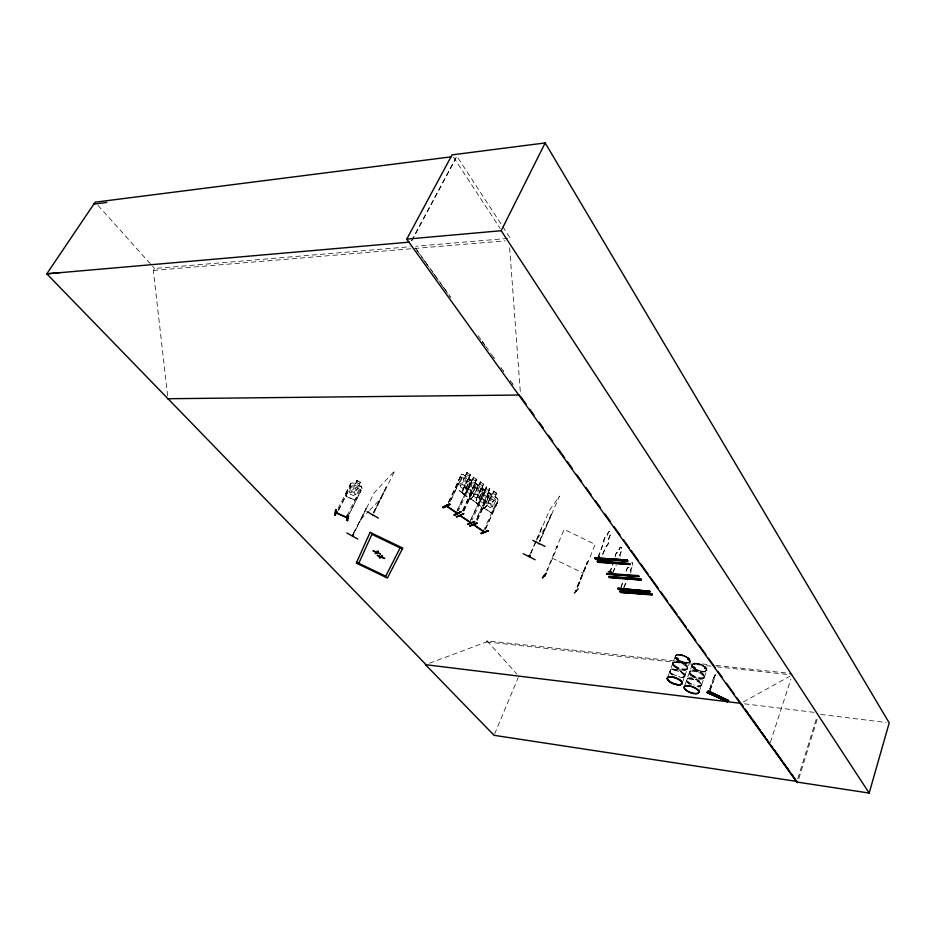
<?xml version="1.0" encoding="UTF-8"?>
<svg xmlns="http://www.w3.org/2000/svg" width="936" height="936" viewBox="0 0 936 936"><rect width="100%" height="100%" fill="white"/><g stroke="black" fill="none" stroke-linecap="round" stroke-linejoin="round"><path stroke-width="0.7" stroke-dasharray="4.68 3.51" d="M599.742 556.873L599.134 556.698L599.707 556.23M599.449 556.335L599.087 556.943M599.379 556.674L599.215 556.241M599.309 556.464L599.496 556.943M608.997 572.107L608.388 571.978L611.337 572.165L609.313 571.451L608.938 572.153L611.337 572.025L609.968 571.931L609.137 570.773L610.108 572.107M610.915 572.235L611.231 571.756M609.827 572.235L609.5 571.545M701.649 684.766L704.141 677.594L703.673 678.249M684.871 675.886L687.293 668.901M686.93 669.415L687.679 667.298M687.714 668.234L687.679 667.228M672.668 663.109L672.727 664.197M689.399 672.422L687.012 679.15M346.332 492.371L345.934 496.22L354.685 500L357.458 497.262M485.246 529.285L498.174 500.514L497.671 498.502L495.366 496.887L496.969 493.342L493.576 490.979L491.962 494.524L489.68 493.015L497.566 498.584L498.104 500.549L493.857 510.073L491.189 512.905L483.081 507.382L483.526 503.006L487.984 493.401L476.167 519.574M483.725 503.041L483.292 507.289L491.166 512.729M484.029 508.447L486.626 505.697L490.955 496.209L486.743 505.791L484.052 508.622L475.956 503.065L476.412 498.689L480.893 489.083L482.683 488.662C487.317 494.337 484.204 481.139 489.949 489.025L488.159 492.605L489.329 494.98L486.299 501.626L483.268 503.299L480.063 501.088L479.653 497.039L482.707 490.394L484.965 490.394M478.694 485.363L480.332 481.806L483.748 484.193L481.946 487.785L484.45 489.364L484.883 491.435L480.39 500.889L477.793 503.825L469.696 498.221L470.164 493.834L474.61 484.251L476.471 483.807L478.752 485.55M469.696 498.221L470.164 493.834M473.522 496.279L470.738 499.145L462.571 493.529L463.039 489.154L467.59 479.536C471.03 477.571 471.791 484.579 473.288 477.126L476.728 479.513L475.078 483.058L477.43 484.684L477.875 486.743L473.452 496.314L477.945 486.708L477.325 484.766L469.31 479.314L467.602 479.7M462.571 493.529L463.039 489.154M456.932 484.275L456.464 488.545L464.467 494.079M687.328 678.752L686.626 680.846M350.895 485.913L349.888 485.257L350.895 485.913L338.294 510.67M357.575 497.332L354.709 500.222L345.805 496.232L346.203 492.324L350.766 483.362C353.597 481.607 356.405 486.404 356.838 480.531L360.606 482.18L356.838 480.531M361.144 490.417L360.149 489.774L361.144 490.417L349.292 513.911L362.092 488.416L361.507 486.638L358.921 485.503L360.606 482.18M361.507 486.638L352.685 482.836M610.237 573.3L610.869 571.72L607.452 571.194L610.611 571.861M706.914 670.164L705.381 667.075L700.409 664.314M690.23 661.307L688.639 658.183L683.643 655.411M704.422 677.219L706.774 669.977M684.836 676.237L684.848 675.16M672.633 663.671L670.199 670.351M701.637 685.117L701.661 684.099M709.78 690.979L713.22 681.548A2.773 0.597 -65.1 0 0 714.343 677.957L715.338 675.09M714.343 677.957L715.513 674.622L714.706 675.242M797.764 778.693L816.964 716.847M798.817 778.553L818.403 715.385M672.692 663.086L673.23 662.197M770.363 742.459L790.861 679.068M709.675 689.177L711.851 682.695A2.773 0.597 -65.1 0 1 713.361 678.775L715.022 675.032M709.839 689.247L711.851 682.695M714.694 675.616L713.361 678.775M704.691 668.14L704.796 668.749M704.492 668.245L705.393 668.304L704.913 668.69M699.04 691.891L701.345 685.491M620.802 587.609L623.236 580.788M621.048 587.632L623.47 580.811M694.266 667.836C695.097 667.403 692.535 666.221 695.003 667.649M682.204 682.999L684.544 676.611M690.078 661.108L687.703 668.035M684.345 686.626L686.591 680.098M692.207 664.794L689.797 671.393M609.675 572.738L612.647 564.49M609.921 572.75L612.893 564.502M687.866 659.576L688.837 659.997M687.784 659.424L688.44 660.126M598.104 557.271L603.685 542.038A4.598 2.445 -86.8 0 1 606.505 536.632L608.166 532.561A2.293 1.217 -87 0 1 609.874 531.987A2.293 1.217 -87 0 1 610.061 535.181L608.412 539.241A4.598 2.445 -86.8 0 1 606.388 545.723L601.193 557.294M598.35 557.294L603.931 542.061A4.598 2.445 -86.8 0 1 606.75 536.644L608.412 532.572A2.293 1.217 -87 0 1 610.12 531.999A2.293 1.217 -87 0 1 610.307 535.193L608.657 539.253A4.598 2.445 -86.8 0 1 606.633 545.735L601.438 557.306M667.508 677.746L669.743 671.592M675.511 655.937L673.019 662.594L673.358 662.056M676.915 658.558L677.418 658.125M678.062 659.014L678.015 658.371M709.944 691.049L713.22 681.548M628.84 567.251L629.074 567.263A4.493 2.328 -86.2 0 0 626.383 572.621L626.149 572.61A4.493 2.328 -86.2 0 1 628.84 567.251L630.419 563.238M630.607 573.148A4.493 2.328 -86.2 0 0 630.653 569.731L632.233 565.718A2.235 1.158 -86.4 0 0 631.8 562.36A2.235 1.158 -86.4 0 1 632.467 565.742L630.887 569.755A4.493 2.328 -86.2 0 1 630.841 573.16M615.151 556.429A4.54 2.375 -86.5 0 1 617.889 552.24L619.503 548.192A2.27 1.182 -86.7 0 1 621.176 547.607A2.27 1.182 -86.7 0 1 621.352 550.742L619.737 554.779A4.54 2.375 -86.5 0 1 619.702 558.242M615.385 556.452A4.54 2.375 -86.5 0 1 618.123 552.252L619.749 548.203A2.27 1.182 -86.7 0 1 621.422 547.618A2.27 1.182 -86.7 0 1 621.598 550.754L619.983 554.791A4.54 2.375 -86.5 0 1 619.936 558.254M609.862 573.405L610.646 571.428M704.387 677.278L703.685 678.249M701.626 685.152L700.9 686.1M577.056 587.024L587.621 561.436L577.723 587.129M577.196 586.872L587.621 561.436M577.594 587.281L595.167 544.424L564.162 529.355L546.647 570.726M494.629 733.976L518.216 677.512M547.174 570.983L557.458 546.823L556.803 546.729L557.458 546.823M530.232 553.983L541.885 527.015M531.04 553.117L536.199 541.347M536.585 540.283L549.689 509.933L559.506 496.068L539.885 541.488M539.452 541.277L551.842 513.864L551.245 513.887M539.627 541.055L551.421 513.653M429.589 663.191L486.58 641.944L487.059 640.844L710.073 664.806M623.75 587.527L627.062 579.91M623.984 587.551L627.307 579.934M612.694 572.703L616.075 565.04M612.928 572.715L616.321 565.051M485.491 529.179L497.507 502.609L496.326 502.07L497.507 502.609M496.805 493.377L495.121 496.957L496.279 499.321L493.272 505.966L490.265 507.651L487.083 505.44L486.673 501.392L489.703 494.746L491.95 494.746L493.635 491.166M483.339 531.192L496.571 501.965M498.046 500.479L493.67 510.015L491.189 512.905M488.089 492.64L489.703 489.107L486.509 486.895L484.883 490.429M476.412 519.468L487.34 495.542L488.288 496.197L477.36 520.124M477.114 520.229L488.288 496.197M470.831 519.644L483.315 492.827L484.263 493.483L472.072 520.077M469.895 522.077L483.315 492.827M480.39 482.005L478.682 485.585L476.412 485.585L473.335 492.231L473.733 496.291L476.95 498.514L479.981 496.84L483.046 490.195L481.876 487.82L483.502 484.275M480.987 489.212L476.529 498.748L475.956 503.065M476.728 479.513L474.844 483.128L476.085 485.48L473.008 492.125L469.954 493.798L466.713 491.564L466.315 487.504L469.416 480.858L471.697 480.87L473.347 477.325M462.583 510.635L474.774 484.345L476.471 483.959M462.817 510.529L474.025 486.357L474.973 487.024L463.776 511.196M463.542 511.302L474.973 487.024M457.341 510.12L470.012 483.292L470.96 483.947L458.301 510.787M456.382 512.565L470.012 483.292M467.041 491.365L471.533 481.829L471.171 479.829L471.604 481.9L467.146 491.458L464.385 494.114M463.168 489.212L467.684 479.665M468.573 478.261L470.469 474.634L466.959 472.27L465.356 476.014L463.063 475.991L459.939 482.648L460.336 486.72L463.577 488.966L466.643 487.305L469.743 480.648L468.573 478.261L471.171 479.829M470.469 474.634L468.819 478.191M448.438 502.339L461.319 474.622L456.733 484.251L456.253 488.639L464.42 494.29L467.146 491.458M448.672 502.234L460.641 476.763L461.6 477.43L450.228 501.626M450.005 501.731L461.6 477.43M467.087 472.434L465.426 475.979L463.121 474.224L461.237 474.657L463.121 474.376M373.23 512.986L386.275 487.048L374.248 511.933M373.593 512.624L386.275 487.048M373.979 512.846L394.922 470.597L374.236 492.71L353.808 533.614M353.434 533.403L366.502 508.529L365.789 508.669M353.773 533.064L366.128 508.318M346.928 515.935L360.149 489.774M360.43 482.239L358.734 485.62L360.056 487.562L356.909 493.798L353.656 495.647L350.123 494.091L349.584 490.581L352.755 484.357L355.2 484.076L356.909 480.695M337.849 508.903L350.871 483.467M338.259 510.6L350.93 485.714M706.891 670.153C702.983 673.709 695.787 670.211 692.57 666.865M411.887 240.681L455.89 158.453M411.512 240.716L456.791 156.125L510.284 238.2L415.9 246.238M684.801 676.295L684.076 677.301M167.661 395.846L153.317 270.434L154.557 268.48L410.097 246.73M670.351 670.071L669.837 671.943M678.284 658.885L678.249 658.254M678.179 658.265L678.623 658.909L677.781 659.026M687.644 659.447L688.639 659.494M689.692 662.033L690.195 661.296L688.674 662.594L685.655 662.723M690.195 670.843L689.446 673.089M694.021 666.76L693.038 667.216L694.617 668.093M693.471 667.251L695.085 668.07M695.191 667.848L694.559 666.923M701.356 685.503L700.877 686.135M705.007 668.713L704.515 668.304M537.194 538.867L546.846 525.482M703.849 678.085L703.813 678.097A7.897 3.171 20.2 0 0 695.857 671.159A7.897 3.171 20.2 0 0 690.932 675.032A7.897 3.171 20.2 0 0 703.79 678.12L703.79 678.12M687.129 669.217L687.141 669.182A7.897 3.182 20.4 0 0 679.045 662.243A7.897 3.182 20.4 0 0 674.248 666.186A7.897 3.182 20.4 0 0 687.071 669.263L687.024 669.334M588.147 561.694L587.492 561.6M477.769 503.638L480.39 500.889M360.898 519.421L368.655 511.313M369.626 510.307L381.268 498.139M470.703 498.958L473.417 496.174M704.831 668.924L704.41 668.281M743.36 701.953L789.692 676.318M676.775 654.732C672.399 656.838 679.302 661.448 681.853 661.857M676.985 657.879L676.798 658.488M677.348 657.914L678.331 658.71L676.857 658.581M473.288 477.126L476.658 479.548M460.641 476.763L461.366 477.547M704.714 668.105L705.206 668.69M704.375 668.409L705.1 668.444M470.96 483.947L469.778 483.397M480.917 489.247L482.683 488.662M474.025 486.357L474.739 487.13M483.748 484.193L480.32 482.04M488.253 492.605L490.651 494.185L491.166 496.209L490.651 494.185M484.883 491.435L480.566 500.959M484.263 493.483L483.081 492.944M487.34 495.542L488.042 496.302M487.913 493.436L489.762 492.979M488.007 493.565L489.75 493.132M676.763 654.697L681.689 654.861M677.184 657.914L676.377 658.371L677.243 658.874M678.272 658.698L677.149 658.441M688.826 659.927L688.194 659.494M704.796 668.491L705.428 668.994M153.317 270.434L505.206 240.856M688.007 659.459L688.592 659.786L687.995 659.342M700.397 664.349C698.139 662.887 689.855 662.407 692.546 666.888M705.557 668.807L704.937 668.093M715.865 665.426L791.166 673.51M486.58 641.944L711.091 666.186M716.882 666.806L792.195 674.938M744.424 703.813L813.864 712.319M820.673 714.449L886.345 722.533M696.571 663.437L698.455 663.764A7.734 3.136 20.1 0 1 706.282 670.656A7.734 3.136 20.1 0 1 693.681 667.649A7.78 3.159 20.1 0 1 698.513 663.788A7.78 3.159 20.1 0 1 706.317 670.691A7.78 3.159 20.1 0 1 693.635 667.66A7.734 3.136 20.1 0 1 698.525 663.799M683.795 662.395L685.655 662.758M694.606 667.567L693.997 667.38M694.524 667.789L693.167 667.122M681.689 654.826L683.631 655.434M677.43 658.967L678.588 658.768M681.864 661.822L683.783 662.431M677.453 658.85L676.716 658.57M552.006 558.055L583.35 573.23M704.831 668.327L705.557 668.889M462.641 493.494L470.808 499.11M476.167 502.971L484.099 508.412M484.579 500.444L481.373 498.233L484.415 491.587L487.621 493.798M482.613 488.697L490.546 494.266M469.767 498.186L477.875 503.79M463.051 474.412L470.983 479.946M476.389 483.994L484.263 489.481L484.743 491.4M467.017 472.469L470.235 474.716M493.565 491.201L496.724 493.412M678.05 658.16L678.623 658.909M705.37 667.111L706.364 668.175M98.046 205.452L151.632 265.216M152.603 266.304L154.557 268.48M487.059 640.844L516.847 674.025M675.862 658.02L675.359 656.99M416.789 250.298L421.89 257.423M422.744 258.605L425.295 262.162M426.137 263.355L431.25 270.469M432.093 271.651L434.643 275.207M435.497 276.401L440.599 283.514M441.453 284.696L444.003 288.265M444.857 289.446L449.959 296.56M482.274 341.64L484.825 345.197M494.185 358.242L491.634 354.685L494.278 358.231M415.432 247.9L451.035 297.73M478.167 335.696L481.56 340.435M482.403 341.628L484.953 345.185M485.796 346.367L490.885 353.492M453.621 157.295L500.222 228.536M361.39 486.732L361.94 488.405M509.664 247.818L520.439 393.553M676.751 675.897A7.792 3.112 20.5 0 1 671.287 669.24A7.792 3.112 20.5 0 1 683.725 672.961A7.792 3.112 20.5 0 1 678.67 676.471M672.972 674.657A7.921 3.159 20.5 0 1 672.738 669.298A7.921 3.159 20.5 0 1 684.286 674.119A7.921 3.159 20.5 0 1 678.518 676.974M671.346 674.482A7.792 3.1 20.5 0 1 672.493 670.223A7.792 3.1 20.5 0 1 682.87 673.932A7.792 3.1 20.5 0 1 681.689 678.179M672.832 675.067A7.921 3.159 20.5 0 1 671.638 669.813A7.921 3.159 20.5 0 1 682.707 673.124A7.921 3.159 20.5 0 1 681.923 677.793M689.551 683.9A7.909 3.136 20.2 0 1 688.931 678.647A7.909 3.136 20.2 0 1 700.35 682.73A7.909 3.136 20.2 0 1 696.981 686.556M691.61 683.947A7.792 3.089 20.2 0 1 689.317 677.851A7.792 3.089 20.2 0 1 701.392 682.882A7.792 3.089 20.2 0 1 693.459 684.731M691.4 684.438A7.909 3.147 20.2 0 1 688.627 678.308A7.909 3.147 20.2 0 1 700.83 682.672A7.909 3.147 20.2 0 1 695.237 685.819M689.458 684.345A7.792 3.089 20.2 0 1 688.393 679.232A7.792 3.089 20.2 0 1 699.297 682.508A7.792 3.089 20.2 0 1 698.432 687.036M355.855 494.734L354.522 494.536L354.1 490.405C350.123 494.711 345.922 491.926 353.703 489.364C350.93 482.473 355.902 483.573 354.92 488.943C358.734 484.848 362.653 487.609 355.282 490.031L355.855 494.734M485.187 502.679L483.97 502.293L483.69 497.566C479.758 502 476.307 498.116 483.35 496.337C480.952 488.042 485.538 490.195 484.474 496.01C488.241 491.81 491.423 495.612 484.778 497.285L485.187 502.679M492.371 506.938L491.166 506.551L490.885 501.825C486.977 506.259 483.561 502.375 490.546 500.584C488.171 492.301 492.722 494.454 491.657 500.269C495.401 496.057 498.549 499.871 491.962 501.544L492.371 506.938M471.896 493.19L470.668 492.792L470.387 488.054C466.42 492.476 462.922 488.58 470.047 486.814C467.649 478.483 472.282 480.671 471.182 486.498C474.985 482.297 478.214 486.112 471.498 487.773L471.896 493.19M479.08 497.812L477.863 497.414L477.582 492.675C473.639 497.11 470.188 493.202 477.255 491.435C474.868 483.116 479.466 485.304 478.378 491.119C482.157 486.919 485.339 490.745 478.682 492.394L479.08 497.812M465.719 488.264L464.49 487.867L464.233 483.116C460.243 487.539 456.745 483.62 463.893 481.865C461.506 473.511 466.14 475.722 465.028 481.56C468.854 477.36 472.072 481.198 465.332 482.836L465.719 488.264M495.893 493.611L495.355 494.793L493.319 493.377L493.857 492.196L495.893 493.611M494.582 498.139L491.564 504.785L488.381 502.585L491.412 495.94L494.582 498.139M488.943 489.259L488.393 490.441L486.346 489.025L486.884 487.843L488.943 489.259M478.132 486.779L475.055 493.424L478.273 495.647L481.326 489.001L478.132 486.779M480.613 483.034L480.074 484.216L482.122 485.644L482.672 484.462L480.613 483.034M475.71 479.747L475.16 480.928L473.089 479.489L473.639 478.308L475.71 479.747M474.365 484.286L471.276 490.932L468.047 488.709L471.136 482.052L474.365 484.286M467.31 473.464L466.76 474.646L468.831 476.085L469.381 474.903L467.31 473.464M468.023 479.443L464.911 486.1L461.682 483.853L464.794 477.196L468.023 479.443M357.236 481.584L356.675 482.683L358.944 483.69L359.506 482.578L357.236 481.584M358.172 486.732L355.013 492.968L351.48 491.412L354.639 485.187L358.172 486.732M503.545 371.288L500.994 367.731L503.603 371.288M512.893 384.333L510.342 380.776L512.928 384.333M677.032 658.804A7.745 3.159 20.4 0 0 689.633 661.799A7.745 3.159 20.4 0 0 681.759 654.872A7.745 3.159 20.4 0 0 677.032 658.804A7.734 3.159 20.4 0 0 689.61 661.81A7.734 3.159 20.4 0 0 681.759 654.896A7.734 3.159 20.4 0 0 677.032 658.815M676.787 659.47A7.757 3.159 20.4 0 0 689.387 662.466A7.757 3.159 20.4 0 0 681.513 655.539A7.757 3.159 20.4 0 0 676.787 659.47A7.722 3.147 20.4 0 0 689.352 662.454A7.722 3.147 20.4 0 0 681.525 655.563A7.722 3.147 20.4 0 0 676.81 659.47M676.903 659.096A7.78 3.171 20.4 0 0 689.551 662.091A7.78 3.171 20.4 0 0 681.654 655.142A7.78 3.171 20.4 0 0 676.903 659.096M674.166 666.643A7.769 3.136 20.4 0 0 686.79 669.661A7.769 3.136 20.4 0 0 678.892 662.758A7.769 3.136 20.4 0 0 674.166 666.643M674.388 665.788A7.897 3.194 20.4 0 0 687.211 668.866A7.897 3.194 20.4 0 0 679.185 661.834A7.897 3.194 20.4 0 0 674.388 665.788M674.645 665.332A7.769 3.136 20.4 0 0 687.27 668.351A7.769 3.136 20.4 0 0 679.372 661.436A7.769 3.136 20.4 0 0 674.645 665.332M693.459 668.304A7.722 3.136 20.1 0 0 706.037 671.311A7.722 3.136 20.1 0 0 698.291 664.466A7.722 3.136 20.1 0 0 693.459 668.304M693.541 667.918A7.78 3.159 20.1 0 0 706.224 670.948A7.78 3.159 20.1 0 0 698.42 664.057A7.78 3.159 20.1 0 0 693.541 667.918M690.862 675.476A7.769 3.112 20.2 0 0 703.509 678.53A7.769 3.112 20.2 0 0 695.705 671.674A7.769 3.112 20.2 0 0 690.862 675.476M691.072 674.622A7.897 3.171 20.2 0 0 703.93 677.722A7.897 3.171 20.2 0 0 695.998 670.749A7.897 3.171 20.2 0 0 691.072 674.622M691.33 674.166A7.769 3.124 20.2 0 0 703.977 677.219A7.769 3.124 20.2 0 0 696.173 670.351A7.769 3.124 20.2 0 0 691.33 674.166"/><path stroke-width="1.4" d="M347.116 520.381L348.145 515.128M487.867 530.478L480.847 533.403L488.335 530.841L481.432 533.777M474.447 521.399L467.45 524.335L474.868 521.75M460.734 511.816C441.546 522.031 474.646 505.381 454.171 514.894M529.682 555.27L528.934 556.51L530.139 555.528L529.671 556.604M539.124 543.757L538.422 543.676M446.53 506.083L447.607 506.821L448.309 506.025M470.96 522.803L460.465 515.619L461.003 516.344M473.628 524.815L475.043 525.517L475.418 524.359M334.714 515.046L335.696 509.652L335.357 515.327L334.807 514.999M574.365 593.073L578.226 588.721M337.393 511.98L337.054 513.349L337.486 512.425M484.392 531.917L483.233 531.121M869.181 793.073L889.2 722.885L545.173 142.927L452.041 154.873L406.75 239.125L796.735 782.016L869.181 793.073L501.205 230.712L545.173 142.927M352.626 535.954L353.083 535.579L352.264 535.626M353.012 535.649L353.492 534.585M796.735 782.016L791.856 774.388M769.731 744.424L766.596 739.206M545.033 546.402L532.795 540.388M378.378 518.053L367.146 511.688M535.146 559.74L523.224 553.714M529.168 556.335L529.53 555.223M488.311 530.923L487.738 530.513M358.792 563.296L372.317 533.426L371.908 534.351L402.328 548.976M474.926 525.435L475.383 524.254M469.755 525.833L476.67 522.838L477.173 523.282L469.849 525.786M463.507 513.899L456.277 516.707L456.862 517.105L463.905 513.466M447.759 506.622L448.274 505.545L447.958 506.75M449.888 504.282C434.714 513.068 449.397 502.152 450.005 504.469L443.313 507.581L442.81 507.125M346.823 532.982L357.692 538.996M353.012 534.62L352.521 535.31M346.144 517.315L346.694 516.122M346.343 517.175L346.94 516.169M385.304 577.009L400.117 547.911M707.944 691.54L708.435 690.932L728.676 700.654L728.149 701.076L707.967 691.528M727.436 701.614L706.75 692.5L707.253 691.88L727.366 701.555M542.693 577.828L546.308 573.394M727.401 701.637L706.902 692.266L727.237 701.766M708.236 691.33L728.606 700.596M542.377 577.793L546.039 573.16M372.446 514.929L372.926 515.163M470.293 526.067L477.126 523.119M335.357 515.151L336.129 509.851M442.716 507.172L449.491 504.013M460.91 511.84L453.983 514.87L454.58 515.268M544.565 575.605L545.22 575.897L544.541 575.851M469.732 522.276L470.726 522.908M576.12 591.072L575.757 590.604M652.228 594.968L620.521 592.406L652.193 594.489M619.913 591.201L651.62 593.693M651.76 594.255L619.96 591.271M620.17 591.926L652.146 594.418M649.993 591.423L618.251 588.955M617.713 588.241L649.607 591.248L617.76 588.311M609.348 577.138L641.277 579.454M608.798 576.412L640.739 578.717M606.809 574.06L639.066 576.377M606.54 573.37L638.527 575.64M609.5 577.699L641.429 580.027L609.406 577.22M638.843 576.459L606.61 573.862L638.598 576.143M606.867 574.189L639.124 576.459M597.25 561.027L629.577 563.718M626.921 560.067L594.641 557.868L627.155 559.985M627.763 560.828L595.635 559.248L595.202 558.628L627.705 560.746M93.775 204.177L106.739 202.433M451.012 156.862L95.121 202.188L46.8 273.839L426.161 664.794L425.517 664.712M335.942 512.635L347.35 517.643M59.764 272.598L46.8 273.839L409.371 242.131M347.279 517.83L335.919 512.811M406.75 239.125L501.205 230.712M167.31 398.736L519.562 395.027M595.004 558.418L627.214 560.067M595.577 559.178L627.81 561.319M597.297 561.109L629.495 563.647M597.577 561.857L630.127 564.478L597.905 562.349M456.932 513.279L446.647 506.189M608.891 576.962L640.786 578.787M618.322 589.446L650.146 591.985L618.298 589.025M796.91 781.443L494.068 735.322L425.47 664.665L740.856 703.345L743.395 706.891L736.597 697.414M457.119 513.326L456.23 512.764M473.979 524.792L484.286 531.847M575.734 590.628L576.143 590.827M620.006 591.751L651.889 594.489M651.924 594.5L651.667 593.763M597.343 561.6L629.682 563.858M356.675 562.279L385.714 576.202M447.022 506.107L457.341 513.185M473.745 524.885L484.052 531.94M460.219 515.724L470.609 522.838M520.404 396.209L526.371 404.516M529.776 409.254L534.023 415.186M539.136 422.3L543.395 428.232M548.496 435.345L552.755 441.277M557.856 448.391L564.665 457.88M567.228 461.436L572.329 468.55M576.588 474.47L581.689 481.595M585.948 487.516L591.061 494.629M595.308 500.561L600.421 507.675M604.679 513.607L610.635 521.914M614.039 526.652L619.995 534.947M623.399 539.698L629.355 547.993M631.063 550.368L638.715 561.038M640.423 563.413L648.086 574.084M649.783 576.459L658.3 588.311M660.851 591.868L667.66 601.357M670.211 604.913L677.02 614.402M678.729 616.777L686.38 627.448M688.089 629.823L695.752 640.493M699.157 645.232L705.966 654.72M708.517 658.277L715.326 667.766M717.877 671.323L722.136 677.255M726.394 683.186L734.046 693.857M745.009 709.125L748.332 713.758M749.993 716.063L764.934 736.889M770.761 745.009L772.446 747.361M774.142 749.713L781.735 760.289M783.42 762.641L789.317 770.866M745.079 709.254L751 717.538M752.684 719.901L760.289 730.548M761.986 732.911L769.591 743.547M771.276 745.922L797.542 782.672M728.36 700.69L708.154 691.166M347.63 520.65L348.613 515.397L347.946 515.128L346.964 520.428L347.63 520.65M370.083 532.362L356.3 563.109L387.422 578.027L402.784 548.087L370.083 532.362M377.945 551.14L376.553 552.123L372.973 550.801L376.295 552.392L375.16 553.164L375.64 553.691L377.044 552.696L380.578 553.995L377.302 552.427L378.436 551.667L377.945 551.14M382.099 555.645L380.695 556.616L377.126 555.294L380.449 556.885L379.302 557.645L379.782 558.16L381.186 557.189L384.708 558.488L381.443 556.92L382.578 556.171L382.099 555.645M668.924 681.034A7.792 3.077 20.5 0 0 681.56 684.122A7.792 3.077 20.5 0 0 673.616 677.255A7.839 3.089 20.5 0 0 668.889 681.045A7.816 3.077 20.5 0 0 681.572 684.146A7.816 3.077 20.5 0 0 673.604 677.266A7.792 3.077 20.5 0 0 668.924 681.034A7.839 3.089 20.5 0 0 681.607 684.146A7.839 3.089 20.5 0 0 673.604 677.243A7.816 3.077 20.5 0 0 668.901 681.057M685.702 689.89A7.792 3.054 20.3 0 0 698.385 693.003A7.792 3.054 20.3 0 0 690.522 686.193A7.792 3.054 20.3 0 0 685.702 689.89M685.667 689.89A7.839 3.077 20.3 0 0 698.42 693.026A7.839 3.077 20.3 0 0 690.522 686.17A7.839 3.077 20.3 0 0 685.667 689.89"/></g></svg>
